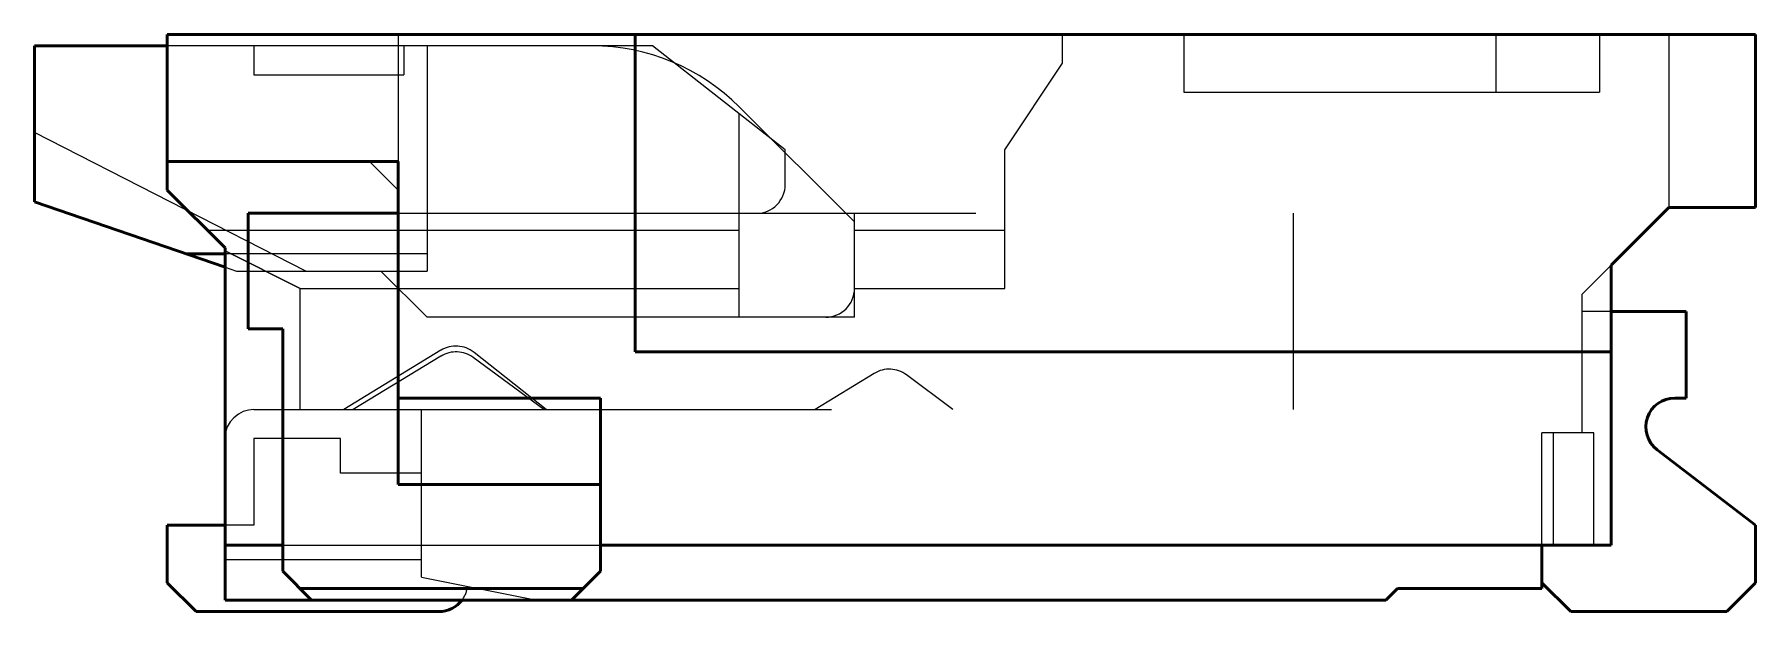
# Model space of a CAD drawing. Header units: millimetres. Extents: x -1.6 to 1.38, y -0.51 to 0.49.
import ezdxf

# ---------------------------------------------------------------- set-up
doc = ezdxf.new("R2010")
doc.units = ezdxf.units.MM
doc.linetypes.add('Dashed', pattern=[2, 1, -1])
doc.layers.add('AM_0', color=7, linetype='Continuous', lineweight=50)
doc.layers.add('AM_9', color=6, linetype='Dashed', lineweight=25)

msp = doc.modelspace()

# ---------------------------------------------------------------- linework, layer by layer
at = {"layer": 'AM_0'}
for p, q in [((-1.375, 0.22), (-1.375, 0.49)), ((1.375, 0.49), (-1.375, 0.49)), ((-0.565, 0.49), (-0.565, -0.06)), ((1.375, 0.19), (1.375, 0.49)), ((-1.605, 0.47), (-1.375, 0.47)), ((-1.605, 0.2), (-1.605, 0.47)), ((-1.375, 0.27), (-0.975, 0.27)), ((-0.975, -0.29), (-0.975, 0.27)), ((-1.375, 0.22), (-1.275, 0.12)), ((-1.275, 0.0869), (-1.605, 0.2)), ((-0.975, 0.18), (-1.235, 0.18)), ((-1.235, 0.18), (-1.235, -0.02)), ((1.125, 0.09), (1.225, 0.19)), ((1.225, 0.19), (1.375, 0.19)), ((-1.275, 0.12), (-1.275, -0.49)), ((-1.3425, 0.11), (-1.275, 0.11)), ((1.125, 0.09), (1.125, -0.395)), ((1.255, 0.01), (1.125, 0.01)), ((1.255, -0.14), (1.255, 0.01)), ((-1.235, -0.02), (-1.175, -0.02)), ((-1.175, -0.02), (-1.175, -0.44)), ((1.125, -0.06), (-0.565, -0.06)), ((-0.975, -0.14), (-0.625, -0.14)), ((-0.625, -0.44), (-0.625, -0.14)), ((1.235, -0.14), (1.255, -0.14)), ((1.375, -0.36), (1.2046, -0.2297)), ((-0.975, -0.29), (-0.625, -0.29)), ((-1.275, -0.36), (-1.375, -0.36)), ((-1.375, -0.36), (-1.375, -0.46)), ((1.375, -0.46), (1.375, -0.36)), ((-1.275, -0.395), (-1.175, -0.395)), ((-0.625, -0.395), (1.125, -0.395)), ((1.005, -0.395), (1.005, -0.47)), ((-1.175, -0.44), (-1.125, -0.49)), ((-0.675, -0.49), (-0.625, -0.44)), ((-1.375, -0.46), (-1.325, -0.51)), ((-1.145, -0.47), (-0.655, -0.47)), ((0.735, -0.49), (0.755, -0.47)), ((0.755, -0.47), (1.005, -0.47)), ((1.005, -0.46), (1.055, -0.51)), ((1.325, -0.51), (1.375, -0.46)), ((-1.275, -0.49), (0.735, -0.49)), ((-1.325, -0.51), (-0.9046, -0.51)), ((1.055, -0.51), (1.325, -0.51))]:
    msp.add_line(p, q, dxfattribs=at)
for centre, start, end in [((1.235, -0.19), 90, 232.5952), ((-0.9046, -0.46), 270, 323.1301)]:
    msp.add_arc(centre, 0.05, start, end, dxfattribs=at)
at = {"layer": 'AM_9'}
for p, q in [((-0.975, 0.49), (-0.975, 0.27)), ((0.175, 0.44), (0.175, 0.49)), ((0.385, 0.49), (0.385, 0.39)), ((0.925, 0.49), (0.925, 0.39)), ((1.105, 0.49), (1.105, 0.39)), ((1.225, 0.49), (1.225, 0.19)), ((-0.535, 0.47), (-1.375, 0.47)), ((-1.225, 0.47), (-1.225, 0.42)), ((-0.9652, 0.47), (-0.9652, 0.42)), ((-0.925, 0.47), (-0.925, 0.08)), ((-0.305, 0.29), (-0.535, 0.47)), ((-1.225, 0.42), (-0.9652, 0.42)), ((0.075, 0.29), (0.175, 0.44)), ((0.385, 0.39), (1.105, 0.39)), ((-0.3846, 0.3646), (-0.185, 0.165)), ((-0.385, 0), (-0.385, 0.3526)), ((-1.135, 0.08), (-1.605, 0.32)), ((-1.025, 0.27), (-0.975, 0.22)), ((-0.305, 0.23), (-0.305, 0.29)), ((0.075, 0.05), (0.075, 0.29)), ((-0.975, 0.18), (0.575, 0.18)), ((-0.185, 0), (-0.185, 0.18)), ((0.575, -0.16), (0.575, 0.18)), ((-0.385, 0.15), (-1.305, 0.15)), ((0.075, 0.15), (-0.185, 0.15)), ((-1.145, 0.05), (-1.275, 0.115)), ((-1.275, 0.1149), (-1.145, 0.05)), ((-0.925, 0.11), (-1.275, 0.11)), ((1.125, 0.09), (1.075, 0.04)), ((-1.275, 0.0869), (-1.255, 0.08)), ((-1.255, 0.08), (-0.925, 0.08)), ((-1.005, 0.08), (-0.925, 0)), ((-1.145, 0.05), (-0.385, 0.05)), ((-1.145, -0.16), (-1.145, 0.05)), ((-0.185, 0.05), (0.075, 0.05)), ((1.075, -0.2), (1.075, 0.04)), ((-0.185, 0), (-0.925, 0)), ((1.125, 0.01), (1.075, 0.01)), ((-0.9011, -0.0573), (-1.0693, -0.16)), ((-0.9011, -0.0673), (-1.0529, -0.16)), ((-0.7231, -0.16), (-0.8453, -0.0698)), ((-0.7191, -0.16), (-0.8439, -0.0609)), ((-0.1511, -0.0974), (-0.2535, -0.16)), ((-0.015, -0.16), (-0.095, -0.1)), ((-1.225, -0.16), (0.575, -0.16)), ((-0.935, -0.4502), (-0.935, -0.16)), ((1.005, -0.395), (1.005, -0.2)), ((1.095, -0.2), (1.005, -0.2)), ((1.025, -0.395), (1.025, -0.2)), ((1.095, -0.395), (1.095, -0.2)), ((-1.075, -0.21), (-1.225, -0.21)), ((-1.225, -0.21), (-1.225, -0.36)), ((-1.075, -0.27), (-1.075, -0.21)), ((-0.935, -0.27), (-1.075, -0.27)), ((-1.225, -0.36), (-1.275, -0.36)), ((-1.175, -0.395), (-0.625, -0.395)), ((-1.275, -0.42), (-0.935, -0.42)), ((-0.935, -0.4502), (-0.735, -0.49))]:
    msp.add_line(p, q, dxfattribs=at)
msp.add_lwpolyline([(-1.225, -0.16), (-1.2345, -0.161), (-1.2435, -0.1636), (-1.2519, -0.168), (-1.2598, -0.1741), (-1.2663, -0.1814), (-1.2711, -0.1899), (-1.274, -0.1994), (-1.275, -0.21)], dxfattribs=at)
for centre, radius, start, end in [((-0.6391, 0.11), 0.36, 45, 90), ((-0.355, 0.23), 0.05, 270, 360), ((-0.235, 0.05), 0.05, 270, 360), ((-0.875, -0.1), 0.05, 51.529, 121.4), ((-0.875, -0.11), 0.05, 53.5622, 121.4), ((-0.125, -0.14), 0.05, 53.1301, 121.4697), ((-0.9046, -0.46), 0.05, 323.1301, 352.9694)]:
    msp.add_arc(centre, radius, start, end, dxfattribs=at)

doc.saveas('drawing.dxf')
